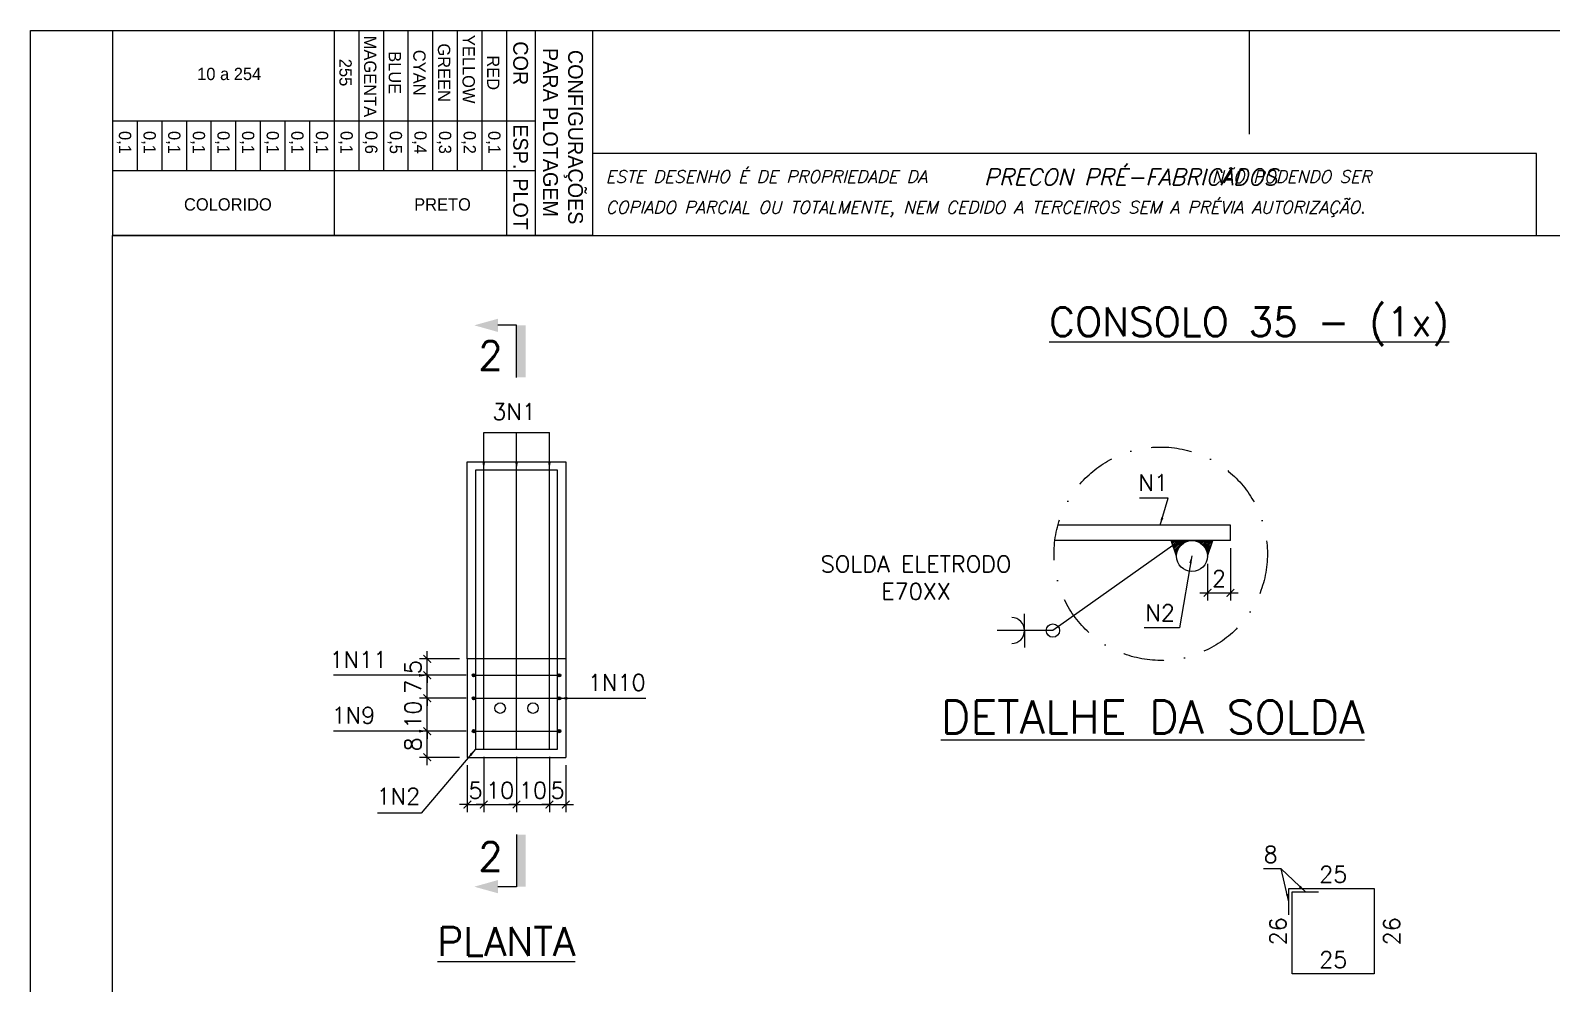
# Model space of a CAD drawing. Header units: centimetres. Extents: x 1658 to 19651, y 8294 to 11444.
# Drawn here: x 9541 to 10931, y 10573 to 11444 of the extents above; entities that cross this region are included whole.
import ezdxf
from ezdxf.enums import TextEntityAlignment as Align

# ---------------------------------------------------------------- set-up
doc = ezdxf.new("R2010")
doc.units = ezdxf.units.CM
doc.header["$LTSCALE"] = 50
doc.header["$MEASUREMENT"] = 0
doc.header["$PDMODE"] = 67
doc.linetypes.add('DASHDOT2', pattern=[0.5, 0.25, -0.125, 0, -0.125])
for name, color, linetype in [('FORMATO-PRECON', 2, 'Continuous'), ('HACHURAS-PRECON', 1, 'Continuous'), ('IND- CORTE-PRECON', 4, 'Continuous'), ('LINHA-01-PRECON', 1, 'Continuous'), ('LINHA-02-PRECON', 2, 'Continuous'), ('LINHA-03-PRECON', 3, 'Continuous'), ('LINHA-04-PRECON', 4, 'Continuous'), ('TEXTO-20-PRECON', 2, 'Continuous'), ('TEXTO-35-PRECON', 5, 'Continuous')]:
    doc.layers.add(name, color=color, linetype=linetype)
doc.styles.add('PRECON-ROMANS', font='romans.shx')
doc.styles.add('R060', font='ACENT.shx', dxfattribs={"height": 75})
doc.styles.add('ROMANS', font='ROMANS.SHX', dxfattribs={"oblique": 15, "height": 3})
doc.styles.get("Standard").update_dxf_attribs({"font": 'romans.shx'})
doc.dimstyles.new('ESC50-50', dxfattribs={"dimscale": 50, "dimtxt": 0.2, "dimasz": 0.15, "dimexe": 0.15, "dimexo": 0.15, "dimgap": 0.08, "dimtad": 1, "dimdec": 1, "dimzin": 12, "dimdsep": 46, "dimtxsty": 'Standard', "dimblk": 'ARCHTICK', "dimcen": 0.09, "dimdle": 0.15, "dimclrd": 256, "dimclre": 256, "dimclrt": 2, "dimazin": 3, "dimtfac": 1, "dimtdec": 1, "dimtmove": 1, "dimatfit": 2, "dimfxl": 0.15, "dimtolj": 1, "dimtzin": 0, "dimarcsym": 0})
doc.dimstyles.new('ESC75-25', dxfattribs={"dimscale": 0, "dimtxt": 15, "dimasz": 7, "dimexe": 7, "dimexo": 7, "dimgap": 5.5, "dimtad": 1, "dimdec": 1, "dimlfac": 0.333333, "dimdsep": 46, "dimtxsty": 'Standard', "dimblk": 'ARCHTICK', "dimcen": 0.1, "dimdle": 7, "dimclrd": 256, "dimclre": 256, "dimclrt": 2, "dimadec": 0, "dimazin": 0, "dimtfac": 1, "dimtdec": 1, "dimtix": 1, "dimtmove": 2, "dimatfit": 3, "dimfxl": 1, "dimarcsym": 0})
doc.dimstyles.new('ESC75-75', dxfattribs={"dimscale": 0, "dimtxt": 15, "dimasz": 7, "dimexe": 7, "dimexo": 7, "dimgap": 5.5, "dimtad": 1, "dimdec": 1, "dimdsep": 46, "dimtxsty": 'Standard', "dimblk": 'ARCHTICK', "dimcen": 0.1, "dimdle": 7, "dimclrd": 256, "dimclre": 256, "dimclrt": 2, "dimadec": 0, "dimazin": 0, "dimtfac": 1, "dimtdec": 1, "dimtix": 1, "dimtmove": 2, "dimatfit": 3, "dimfxl": 1, "dimarcsym": 0})

# ---------------------------------------------------------------- blocks, each defined once
blk = doc.blocks.new('A$C0AF02B9D')
at = {"layer": 'FORMATO-PRECON', "color": 1}
for p, q in [((0, 585), (250, 585)), ((0, 0), (0, 585)), ((250, 585), (250, 0)), ((0, 480), (250, 480)), ((0, 450), (170.7, 450)), ((0, 420), (170.7, 420)), ((0, 390), (170.7, 390)), ((0, 360), (170.7, 360)), ((0, 330), (170.7, 330)), ((0, 300), (170.7, 300)), ((110.1, 240), (170.7, 240)), ((110.1, 210), (170.7, 210)), ((110.1, 180), (170.7, 180)), ((110.1, 150), (170.7, 150)), ((110.1, 150), (170.7, 150)), ((110.1, 120), (170.7, 120)), ((110.1, 120), (170.7, 120)), ((110.1, 90), (170.7, 90)), ((110.1, 90), (170.7, 90)), ((110.1, 60), (170.7, 60)), ((110.1, 60), (170.7, 60)), ((110.1, 30), (170.7, 30)), ((110.1, 30), (170.7, 30)), ((0, 0), (250, 0)), ((110.1, 0), (170.7, 0)), ((110.1, 0), (170.7, 0)), ((110.1, 0), (170.7, 0))]:
    blk.add_line(p, q, dxfattribs=at)
at = {"layer": 'FORMATO-PRECON'}
for p, q in [((0, 515), (250, 515)), ((110.1, 0), (110.1, 515)), ((170.7, 0), (170.7, 515)), ((0, 270), (250, 270))]:
    blk.add_line(p, q, dxfattribs=at)
at = {"layer": 'FORMATO-PRECON', "style": 'R060'}
for s, p in [('CONFIGURAÇÕES ', (133.4, 563.9)), ('PARA PLOTAGEM', (124.3, 533.7)), ('COR', (40, 497.3)), ('ESP.', (141.8, 497.3)), ('PLOT', (211.6, 497.3))]:
    blk.add_text(s, height=18, dxfattribs=at).set_placement(p, align=Align.MIDDLE)
at = {"layer": 'FORMATO-PRECON', "color": 1, "style": 'R060'}
for s, p in [('RED', (51.5, 464)), ('0,1', (136.5, 464)), ('YELLOW', (47.2, 434)), ('0,2', (136.5, 434)), ('GREEN', (51.5, 404)), ('0,3', (136.5, 404)), ('CYAN', (51.5, 374)), ('0,4', (136.5, 374)), ('0,5', (136.5, 344)), ('BLUE', (51.5, 344)), ('MAGENTA', (56.1, 314)), ('0,6', (136.5, 314)), ('255', (51.3, 284)), ('0,1', (136.5, 284)), ('0,1', (136.5, 254)), ('0,1', (136.5, 224)), ('0,1', (136.5, 194)), ('0,1', (136.5, 164)), ('0,1', (136.5, 134)), ('0,1', (136.5, 104)), ('0,1', (136.5, 74)), ('0,1', (136.5, 44)), ('0,1', (136.5, 14))]:
    blk.add_text(s, height=15, dxfattribs=at).set_placement(p, align=Align.MIDDLE)
for s, p in [('PRETO', (212, 402.1)), ('COLORIDO', (212, 140.6)), ('10 a 254', (53, 142.2))]:
    blk.add_text(s, height=15, rotation=90, dxfattribs=at).set_placement(p, align=Align.MIDDLE)
blk = doc.blocks.new('A$C432D58B7')
at = {"layer": 'LINHA-01-PRECON'}
blk.add_blockref('A$C0AF02B9D', (0, 0), dxfattribs=at)
blk = doc.blocks.new('A$C550964AD')
at = {"layer": 'LINHA-01-PRECON'}
blk.add_blockref('A$C432D58B7', (0, 0), dxfattribs=at)
blk = doc.blocks.new('A$C2E607E54')
at = {"layer": 'FORMATO-PRECON', "color": 6}
blk.add_line((1835, 4050), (685, 4050), dxfattribs=at)
at = {"layer": 'FORMATO-PRECON'}
for points in [[(0, 4200), (2970, 4200), (2970, 0), (0, 0)], [(685, 3950), (1835, 3950), (1835, 4050), (685, 4050)]]:
    blk.add_lwpolyline(points, close=True, dxfattribs=at)
blk.add_lwpolyline([(1485, 4200), (1485, 4073.6)], dxfattribs=at)
at = {"layer": 'FORMATO-PRECON', "color": 6}
blk.add_lwpolyline([(100, 3950), (2870, 3950), (2870, 100), (100, 100)], close=True, dxfattribs=at)
at = {"layer": 'TEXTO-35-PRECON', "rotation": 270}
blk.add_blockref('A$C550964AD', (100, 4200), dxfattribs=at)
at = {"layer": 'FORMATO-PRECON', "style": 'ROMANS', "oblique": 15}
for s, p in [('ESTE DESENHO É DE PROPRIEDADE DA                            NÃO PODENDO SER', (700.8, 4014.4)), ('COPIADO PARCIAL OU TOTALMENTE, NEM CEDIDO A TERCEIROS SEM A PRÉVIA AUTORIZAÇÃO.', (700.8, 3977))]:
    blk.add_text(s, height=15, dxfattribs=at).set_placement(p)
at = {"layer": 'FORMATO-PRECON', "color": 3, "style": 'ROMANS', "oblique": 15}
blk.add_text('PRECON PRÉ-FABRICADOS', height=20, dxfattribs=at).set_placement((1162, 4011.3))
blk = doc.blocks.new('_ArchTick')
at = {"color": 0, "linetype": 'ByBlock', "const_width": 0.15}
blk.add_lwpolyline([(-0.5, -0.5), (0.5, 0.5)], dxfattribs=at)
blk = doc.blocks.new('*D464')
at = {"layer": 'Defpoints', "color": 0, "transparency": 16777216}
for p in [(9955.1, 10787.1), (9940.1, 10779.6), (9955.1, 10736.5)]:
    blk.add_point(p, dxfattribs=at)
at = {"layer": 'LINHA-01-PRECON', "lineweight": -2, "transparency": 16777216}
for p, q in [((9955.1, 10780.1), (9955.1, 10729.5)), ((9940.1, 10772.6), (9940.1, 10729.5)), ((9940.1, 10736.5), (9933.1, 10736.5)), ((9940.1, 10736.5), (9955.1, 10736.5)), ((9955.1, 10736.5), (9962.1, 10736.5))]:
    blk.add_line(p, q, dxfattribs=at)
at = {"layer": 'LINHA-01-PRECON', "lineweight": -2, "transparency": 16777216, "xscale": 7, "yscale": 7, "zscale": 7}
blk.add_blockref('_ArchTick', (9940.1, 10736.5), dxfattribs=at)
at = {"layer": 'LINHA-01-PRECON', "lineweight": -2, "transparency": 16777216, "xscale": 7, "yscale": 7, "zscale": 7, "rotation": 180}
blk.add_blockref('_ArchTick', (9955.1, 10736.5), dxfattribs=at)
at = {"layer": 'LINHA-01-PRECON', "color": 2, "transparency": 16777216, "insert": (9947.6, 10749.5), "char_height": 15, "attachment_point": 5}
blk.add_mtext('5', dxfattribs=at)
blk = doc.blocks.new('*D465')
at = {"layer": 'Defpoints', "color": 0, "transparency": 16777216}
for p in [(9955.1, 10787.1), (9985.1, 10787.1), (9985.1, 10736.5)]:
    blk.add_point(p, dxfattribs=at)
at = {"layer": 'LINHA-01-PRECON', "lineweight": -2, "transparency": 16777216}
for p, q in [((9955.1, 10780.1), (9955.1, 10729.5)), ((9985.1, 10780.1), (9985.1, 10729.5)), ((9955.1, 10736.5), (9948.1, 10736.5)), ((9955.1, 10736.5), (9985.1, 10736.5)), ((9985.1, 10736.5), (9992.1, 10736.5))]:
    blk.add_line(p, q, dxfattribs=at)
at = {"layer": 'LINHA-01-PRECON', "lineweight": -2, "transparency": 16777216, "xscale": 7, "yscale": 7, "zscale": 7}
blk.add_blockref('_ArchTick', (9955.1, 10736.5), dxfattribs=at)
at = {"layer": 'LINHA-01-PRECON', "lineweight": -2, "transparency": 16777216, "xscale": 7, "yscale": 7, "zscale": 7, "rotation": 180}
blk.add_blockref('_ArchTick', (9985.1, 10736.5), dxfattribs=at)
at = {"layer": 'LINHA-01-PRECON', "color": 2, "transparency": 16777216, "insert": (9970.1, 10749.5), "char_height": 15, "attachment_point": 5}
blk.add_mtext('10', dxfattribs=at)
blk = doc.blocks.new('*D466')
at = {"layer": 'Defpoints', "color": 0, "transparency": 16777216}
for p in [(9985.1, 10787.1), (10015.1, 10787.1), (10015.1, 10736.5)]:
    blk.add_point(p, dxfattribs=at)
at = {"layer": 'LINHA-01-PRECON', "lineweight": -2, "transparency": 16777216}
for p, q in [((9985.1, 10780.1), (9985.1, 10729.5)), ((10015.1, 10780.1), (10015.1, 10729.5)), ((9985.1, 10736.5), (9978.1, 10736.5)), ((9985.1, 10736.5), (10015.1, 10736.5)), ((10015.1, 10736.5), (10022.1, 10736.5))]:
    blk.add_line(p, q, dxfattribs=at)
at = {"layer": 'LINHA-01-PRECON', "lineweight": -2, "transparency": 16777216, "xscale": 7, "yscale": 7, "zscale": 7}
blk.add_blockref('_ArchTick', (9985.1, 10736.5), dxfattribs=at)
at = {"layer": 'LINHA-01-PRECON', "lineweight": -2, "transparency": 16777216, "xscale": 7, "yscale": 7, "zscale": 7, "rotation": 180}
blk.add_blockref('_ArchTick', (10015.1, 10736.5), dxfattribs=at)
at = {"layer": 'LINHA-01-PRECON', "color": 2, "transparency": 16777216, "insert": (10000.1, 10749.5), "char_height": 15, "attachment_point": 5}
blk.add_mtext('10', dxfattribs=at)
blk = doc.blocks.new('*D467')
at = {"layer": 'Defpoints', "color": 0, "transparency": 16777216}
for p in [(10015.1, 10787.1), (10030.1, 10779.6), (10030.1, 10736.5)]:
    blk.add_point(p, dxfattribs=at)
at = {"layer": 'LINHA-01-PRECON', "lineweight": -2, "transparency": 16777216}
for p, q in [((10015.1, 10780.1), (10015.1, 10729.5)), ((10030.1, 10772.6), (10030.1, 10729.5)), ((10015.1, 10736.5), (10008.1, 10736.5)), ((10015.1, 10736.5), (10030.1, 10736.5)), ((10030.1, 10736.5), (10037.1, 10736.5))]:
    blk.add_line(p, q, dxfattribs=at)
at = {"layer": 'LINHA-01-PRECON', "lineweight": -2, "transparency": 16777216, "xscale": 7, "yscale": 7, "zscale": 7}
blk.add_blockref('_ArchTick', (10015.1, 10736.5), dxfattribs=at)
at = {"layer": 'LINHA-01-PRECON', "lineweight": -2, "transparency": 16777216, "xscale": 7, "yscale": 7, "zscale": 7, "rotation": 180}
blk.add_blockref('_ArchTick', (10030.1, 10736.5), dxfattribs=at)
at = {"layer": 'LINHA-01-PRECON', "color": 2, "transparency": 16777216, "insert": (10022.6, 10749.5), "char_height": 15, "attachment_point": 5}
blk.add_mtext('5', dxfattribs=at)
blk = doc.blocks.new('*D468')
at = {"layer": 'Defpoints', "color": 0, "transparency": 16777216}
for p in [(9903.5, 10803.6), (9946.1, 10803.6), (9940.1, 10779.6)]:
    blk.add_point(p, dxfattribs=at)
at = {"layer": 'LINHA-01-PRECON', "lineweight": -2, "transparency": 16777216}
for p, q in [((9939.1, 10803.6), (9896.5, 10803.6)), ((9903.5, 10772.6), (9903.5, 10810.6)), ((9933.1, 10779.6), (9896.5, 10779.6))]:
    blk.add_line(p, q, dxfattribs=at)
at = {"layer": 'LINHA-01-PRECON', "lineweight": -2, "transparency": 16777216, "xscale": 7, "yscale": 7, "zscale": 7}
for p, rotation in [((9903.5, 10803.6), 90), ((9903.5, 10779.6), 270)]:
    blk.add_blockref('_ArchTick', p, dxfattribs=dict(at, rotation=rotation))
at = {"layer": 'LINHA-01-PRECON', "color": 2, "transparency": 16777216, "insert": (9890.5, 10791.6), "char_height": 15, "attachment_point": 5, "rotation": 90}
blk.add_mtext('8', dxfattribs=at)
blk = doc.blocks.new('*D469')
at = {"layer": 'Defpoints', "color": 0, "transparency": 16777216}
for p in [(9903.5, 10833.6), (9946.1, 10833.6), (9946.1, 10803.6)]:
    blk.add_point(p, dxfattribs=at)
at = {"layer": 'LINHA-01-PRECON', "lineweight": -2, "transparency": 16777216}
for p, q in [((9939.1, 10833.6), (9896.5, 10833.6)), ((9903.5, 10833.6), (9903.5, 10840.6)), ((9903.5, 10803.6), (9903.5, 10833.6)), ((9939.1, 10803.6), (9896.5, 10803.6)), ((9903.5, 10803.6), (9903.5, 10796.6))]:
    blk.add_line(p, q, dxfattribs=at)
at = {"layer": 'LINHA-01-PRECON', "lineweight": -2, "transparency": 16777216, "xscale": 7, "yscale": 7, "zscale": 7}
for p, rotation in [((9903.5, 10833.6), 270), ((9903.5, 10803.6), 90)]:
    blk.add_blockref('_ArchTick', p, dxfattribs=dict(at, rotation=rotation))
at = {"layer": 'LINHA-01-PRECON', "color": 2, "transparency": 16777216, "insert": (9890.5, 10818.6), "char_height": 15, "attachment_point": 5, "rotation": 90}
blk.add_mtext('10', dxfattribs=at)
blk = doc.blocks.new('*D470')
at = {"layer": 'Defpoints', "color": 0, "transparency": 16777216}
for p in [(9903.5, 10854.6), (9946.1, 10854.6), (9946.1, 10833.6)]:
    blk.add_point(p, dxfattribs=at)
at = {"layer": 'LINHA-01-PRECON', "lineweight": -2, "transparency": 16777216}
for p, q in [((9903.5, 10854.6), (9903.5, 10861.6)), ((9939.1, 10854.6), (9896.5, 10854.6)), ((9903.5, 10833.6), (9903.5, 10854.6)), ((9939.1, 10833.6), (9896.5, 10833.6)), ((9903.5, 10833.6), (9903.5, 10826.6))]:
    blk.add_line(p, q, dxfattribs=at)
at = {"layer": 'LINHA-01-PRECON', "lineweight": -2, "transparency": 16777216, "xscale": 7, "yscale": 7, "zscale": 7}
for p, rotation in [((9903.5, 10854.6), 270), ((9903.5, 10833.6), 90)]:
    blk.add_blockref('_ArchTick', p, dxfattribs=dict(at, rotation=rotation))
at = {"layer": 'LINHA-01-PRECON', "color": 2, "transparency": 16777216, "insert": (9890.5, 10844.1), "char_height": 15, "attachment_point": 5, "rotation": 90}
blk.add_mtext('7', dxfattribs=at)
blk = doc.blocks.new('*D471')
at = {"layer": 'Defpoints', "color": 0, "transparency": 16777216}
for p in [(9903.5, 10869.6), (9940.1, 10869.6), (9946.1, 10854.6)]:
    blk.add_point(p, dxfattribs=at)
at = {"layer": 'LINHA-01-PRECON', "lineweight": -2, "transparency": 16777216}
for p, q in [((9903.5, 10869.6), (9903.5, 10876.6)), ((9933.1, 10869.6), (9896.5, 10869.6)), ((9903.5, 10854.6), (9903.5, 10869.6)), ((9939.1, 10854.6), (9896.5, 10854.6)), ((9903.5, 10854.6), (9903.5, 10847.6))]:
    blk.add_line(p, q, dxfattribs=at)
at = {"layer": 'LINHA-01-PRECON', "lineweight": -2, "transparency": 16777216, "xscale": 7, "yscale": 7, "zscale": 7}
for p, rotation in [((9903.5, 10869.6), 270), ((9903.5, 10854.6), 90)]:
    blk.add_blockref('_ArchTick', p, dxfattribs=dict(at, rotation=rotation))
at = {"layer": 'LINHA-01-PRECON', "color": 2, "transparency": 16777216, "insert": (9890.5, 10862.1), "char_height": 15, "attachment_point": 5, "rotation": 90}
blk.add_mtext('5', dxfattribs=at)
blk = doc.blocks.new('*D434')
at = {"layer": 'Defpoints', "color": 0, "linetype": 'Continuous', "transparency": 16777216}
for p in [(10693.9, 10581.7), (10768.9, 10581.7), (10768.9, 10581.7)]:
    blk.add_point(p, dxfattribs=at)
at = {"layer": 'LINHA-01-PRECON', "color": 2, "linetype": 'Continuous', "transparency": 16777216, "insert": (10731.4, 10594.7), "char_height": 15, "attachment_point": 5}
blk.add_mtext('25', dxfattribs=at)
blk = doc.blocks.new('*D435')
at = {"layer": 'Defpoints', "color": 0, "linetype": 'Continuous', "transparency": 16777216}
for p in [(10768.9, 10659.7), (10768.9, 10659.7), (10768.9, 10581.7)]:
    blk.add_point(p, dxfattribs=at)
at = {"layer": 'LINHA-01-PRECON', "color": 2, "linetype": 'Continuous', "transparency": 16777216, "insert": (10784.9, 10620.7), "char_height": 15, "attachment_point": 5, "rotation": 90}
blk.add_mtext('26', dxfattribs=at)
blk = doc.blocks.new('*D436')
at = {"layer": 'Defpoints', "color": 0, "linetype": 'Continuous', "transparency": 16777216}
for p in [(10693.9, 10659.7), (10693.9, 10659.7), (10768.9, 10659.7)]:
    blk.add_point(p, dxfattribs=at)
at = {"layer": 'LINHA-01-PRECON', "color": 2, "linetype": 'Continuous', "transparency": 16777216, "insert": (10731.4, 10672.7), "char_height": 15, "attachment_point": 5}
blk.add_mtext('25', dxfattribs=at)
blk = doc.blocks.new('*D437')
at = {"layer": 'Defpoints', "color": 0, "linetype": 'Continuous', "transparency": 16777216}
for p in [(10693.9, 10659.7), (10693.9, 10659.7), (10693.9, 10581.7)]:
    blk.add_point(p, dxfattribs=at)
at = {"layer": 'LINHA-01-PRECON', "color": 2, "linetype": 'Continuous', "transparency": 16777216, "insert": (10680.9, 10620.7), "char_height": 15, "attachment_point": 5, "rotation": 90}
blk.add_mtext('26', dxfattribs=at)
blk = doc.blocks.new('IND-CORTE-')
at = {"layer": 'IND- CORTE-PRECON', "color": 1}
for p, q in [((-11.2, 63.5), (-33.6, 63.5)), ((-11.2, 0), (-11.2, 63.5))]:
    blk.add_line(p, q, dxfattribs=at)
for points in [[(-33.6, 71.5), (-62.5, 63.5), (-33.6, 55.4)], [(0, 0), (-11.2, 0), (0, 63.5), (-11.2, 63.5)]]:
    blk.add_solid(points, dxfattribs=at)
at = {"layer": 'IND- CORTE-PRECON', "linetype": 'Continuous', "style": 'ROMANS', "flags": 8}
blk.add_attdef('B', (-57.7, 9.1), '', height=35, dxfattribs=at)
blk = doc.blocks.new('*D448')
at = {"layer": 'Defpoints', "color": 0, "transparency": 16777216}
for p in [(10637.5, 10977.7), (10616.5, 10963.6), (10637.5, 10930)]:
    blk.add_point(p, dxfattribs=at)
at = {"layer": 'LINHA-01-PRECON', "lineweight": -2, "transparency": 16777216}
for p, q in [((10637.5, 10970.7), (10637.5, 10923)), ((10616.5, 10956.6), (10616.5, 10923)), ((10609.5, 10930), (10644.5, 10930))]:
    blk.add_line(p, q, dxfattribs=at)
at = {"layer": 'LINHA-01-PRECON', "lineweight": -2, "transparency": 16777216, "xscale": 7, "yscale": 7, "zscale": 7, "rotation": 180}
blk.add_blockref('_ArchTick', (10616.5, 10930), dxfattribs=at)
at = {"layer": 'LINHA-01-PRECON', "lineweight": -2, "transparency": 16777216, "xscale": 7, "yscale": 7, "zscale": 7}
blk.add_blockref('_ArchTick', (10637.5, 10930), dxfattribs=at)
at = {"layer": 'LINHA-01-PRECON', "color": 2, "transparency": 16777216, "insert": (10627, 10943), "char_height": 15, "attachment_point": 5}
blk.add_mtext('2', dxfattribs=at)

msp = doc.modelspace()

# ---------------------------------------------------------------- hatches: boundary and pattern name
at = {"layer": 'LINHA-01-PRECON'}
h = msp.add_hatch(dxfattribs=at)
h.set_pattern_fill('ANSI31', color=256, scale=8.4375, style=0)
h.set_pattern_definition([(45, (5580.758, 10475.5468), (-0.74577668, 0.74577668), [])])
h.paths.add_polyline_path([(10583.3, 10977.71), (10588.21, 10963.57, -0.4142136), (10602.34, 10977.71)])
h.paths.add_polyline_path([(10602.34, 10977.71, -0.4142136), (10616.48, 10963.57), (10621.38, 10977.71)])
at = {"layer": 'LINHA-01-PRECON', "linetype": 'Continuous'}
h = msp.add_hatch(color=256, dxfattribs=at)
h.dxf.hatch_style = 1
edge = h.paths.add_edge_path()
edge.add_arc((9946.1, 10854.59), 1.5, 0, 360)
h = msp.add_hatch(color=256, dxfattribs=at)
h.dxf.hatch_style = 1
edge = h.paths.add_edge_path()
edge.add_arc((10024.1, 10854.59), 1.5, 0, 360)
h = msp.add_hatch(color=256, dxfattribs=at)
h.dxf.hatch_style = 1
edge = h.paths.add_edge_path()
edge.add_arc((9946.1, 10833.59), 1.5, 0, 360)
h = msp.add_hatch(color=256, dxfattribs=at)
h.dxf.hatch_style = 1
edge = h.paths.add_edge_path()
edge.add_arc((10024.1, 10833.59), 1.5, 0, 360)
h = msp.add_hatch(color=256, dxfattribs=at)
h.dxf.hatch_style = 1
edge = h.paths.add_edge_path()
edge.add_arc((9946.1, 10803.59), 1.5, 0, 360)
h = msp.add_hatch(color=256, dxfattribs=at)
h.dxf.hatch_style = 1
edge = h.paths.add_edge_path()
edge.add_arc((10024.1, 10803.59), 1.5, 0, 360)

# ---------------------------------------------------------------- linework, layer by layer
at = {"layer": 'LINHA-01-PRECON', "color": 1}
msp.add_lwpolyline([(10584.89, 10973.13), (10475.26, 10895.49), (10424.45, 10895.49)], dxfattribs=at)
at = {"layer": 'LINHA-01-PRECON', "color": 1, "linetype": 'DASHDOT2', "ltscale": 3}
msp.add_circle((10573.79, 10965.75), 97.5, dxfattribs=at)
at = {"layer": 'LINHA-01-PRECON', "linetype": 'Continuous'}
for centre in [(9946.1, 10854.59), (10024.1, 10854.59), (9946.1, 10833.59), (10024.1, 10833.59), (9946.1, 10803.59), (10024.1, 10803.59)]:
    msp.add_circle(centre, 1.5, dxfattribs=at)
at = {"layer": 'LINHA-02-PRECON'}
for p, q in [((9940.1, 10869.59), (9940.1, 11049.59)), ((9940.1, 11049.59), (10030.1, 11049.59)), ((10030.1, 11049.59), (10030.1, 10869.59)), ((10449.34, 10895.49), (10449.34, 10910.88)), ((10449.34, 10895.49), (10449.34, 10880.09)), ((10030.1, 10869.59), (9940.1, 10869.59)), ((9940.1, 10869.59), (9940.1, 10779.59)), ((10030.1, 10869.59), (10030.1, 10779.59)), ((9940.1, 10779.59), (10030.1, 10779.59))]:
    msp.add_line(p, q, dxfattribs=at)
for centre, radius in [((10475.26, 10895.49), 6.11), ((9970.1, 10824.59), 4.8), ((10000.1, 10824.59), 4.8)]:
    msp.add_circle(centre, radius, dxfattribs=at)
msp.add_arc((10437.5, 10895.49), 11.84, 270.31864, 89.68136, dxfattribs=at)
at = {"layer": 'LINHA-03-PRECON'}
for p, q in [((10637.51, 10991.84), (10479.85, 10991.84)), ((10637.51, 10977.71), (10637.51, 10991.84)), ((10637.51, 10977.71), (10477.03, 10977.71)), ((10588.21, 10963.57), (10583.3, 10977.71)), ((10610.87, 10977.71), (10610.87, 10977.71)), ((10616.48, 10963.57), (10621.38, 10977.71))]:
    msp.add_line(p, q, dxfattribs=at)
msp.add_circle((10602.34, 10963.57), 14.13, dxfattribs=at)
at = {"layer": 'LINHA-04-PRECON'}
for p, q in [((9955.1, 10787.09), (9955.1, 11042.09)), ((9985.1, 10787.09), (9985.1, 11042.09)), ((10015.1, 10787.09), (10015.1, 11042.09)), ((9947.6, 10854.59), (10022.6, 10854.59)), ((9947.6, 10833.59), (10022.6, 10833.59)), ((9947.6, 10803.59), (10022.6, 10803.59))]:
    msp.add_line(p, q, dxfattribs=at)
msp.add_lwpolyline([(9947.6, 10787.09), (10022.6, 10787.09), (10022.6, 11042.09), (9947.6, 11042.09)], close=True, dxfattribs=at)
msp.add_lwpolyline([(10690.92, 10635.74), (10690.92, 10659.74), (10768.92, 10659.74), (10768.92, 10581.71), (10693.92, 10581.71), (10693.92, 10656.74), (10717.92, 10656.74)], dxfattribs=at)

# ---------------------------------------------------------------- block references
at = {"layer": 'HACHURAS-PRECON', "xscale": 0.7499999999999996, "yscale": 0.7499999999999996, "zscale": 0.7499999999999996}
msp.add_blockref('A$C2E607E54', (9540.86, 8293.94), dxfattribs=at)
at = {"layer": 'TEXTO-35-PRECON', "linetype": 'ByBlock'}
ref = msp.add_blockref('IND-CORTE-', (9993.32, 11126.83), dxfattribs=dict(at, xscale=0.75, yscale=0.75, zscale=0.75))
ref.add_attrib('B', '2', (9950.04, 11133.62), dxfattribs={"layer": 'IND- CORTE-PRECON', "color": 5, "linetype": 'Continuous', "height": 26.25, "style": 'ROMANS', "flags": 8})
ref = msp.add_blockref('IND-CORTE-', (9993.32, 10709.05), dxfattribs=dict(at, xscale=-0.75, yscale=0.75, zscale=0.75, rotation=180))
ref.add_attrib('B', '2', (9950.04, 10676.01), dxfattribs={"layer": 'IND- CORTE-PRECON', "color": 5, "linetype": 'Continuous', "height": 26.25, "style": 'ROMANS', "flags": 8})

# ---------------------------------------------------------------- texts
at = {"layer": 'LINHA-01-PRECON', "color": 4, "attachment_point": 5}
for s, insert, char_height in [('{\\LCONSOLO 35 - (1x)}', (10654.61, 11173.32), 26.25), ('\\A1;{\\LDETALHE DA SOLDA}', (10566.42, 10816.52), 30), ('{\\LPLANTA}', (9975.74, 10611.39, -0.02), 26.25)]:
    msp.add_mtext(s, dxfattribs=dict(at, insert=insert, char_height=char_height))
at = {"layer": 'LINHA-01-PRECON', "color": 2, "linetype": 'Continuous', "char_height": 15, "attachment_point": 5}
for s, insert in [('3N1', (9982.92, 11095.62)), ('1N11', (9840.54, 10869.01)), ('1N10', (10076.67, 10848.01)), ('1N9', (9836.01, 10818.01)), ('1N2', (9877.11, 10744.05)), ('8', (10674.26, 10690.83))]:
    msp.add_mtext(s, dxfattribs=dict(at, insert=insert))
at = {"layer": 'LINHA-01-PRECON', "color": 2, "char_height": 15, "attachment_point": 5}
for s, insert in [('N1', (10566.96, 11030.66)), ('N2', (10573.24, 10911.7))]:
    msp.add_mtext(s, dxfattribs=dict(at, insert=insert))
at = {"layer": 'TEXTO-20-PRECON', "insert": (10350.22, 10943.76), "char_height": 15, "attachment_point": 5, "style": 'PRECON-ROMANS'}
msp.add_mtext('\\A1;SOLDA ELETRODO\\PE70XX', dxfattribs=at)

# ---------------------------------------------------------------- dimensions: what is measured, and where the dimension line sits
at = {"layer": 'LINHA-01-PRECON'}
dim = msp.add_linear_dim(base=(10637.51, 10929.99), p1=(10616.48, 10963.57), p2=(10637.51, 10977.71), text='2', dimstyle='ESC75-25', override={"dimscale": 1}, dxfattribs=at)
dim.commit()
dim.dimension.update_dxf_attribs({"geometry": '*D448', "text_midpoint": (10626.99, 10942.99)})
for base, p1, p2, picture, middle in [((9903.5, 10869.59), (9946.1, 10854.59), (9940.1, 10869.59), '*D471', (9890.5, 10862.09)), ((9903.5, 10854.59), (9946.1, 10833.59), (9946.1, 10854.59), '*D470', (9890.5, 10844.09)), ((9903.5, 10833.59), (9946.1, 10803.59), (9946.1, 10833.59), '*D469', (9890.5, 10818.59)), ((9903.5, 10803.59), (9940.1, 10779.59), (9946.1, 10803.59), '*D468', (9890.5, 10791.59))]:
    dim = msp.add_linear_dim(base=base, p1=p1, p2=p2, angle=270, dimstyle='ESC75-25', override={"dimscale": 1}, dxfattribs=at)
    dim.commit()
    dim.dimension.update_dxf_attribs({"geometry": picture, "text_midpoint": middle})
for base, p1, p2, picture, middle in [((9955.1, 10736.5), (9940.1, 10779.59), (9955.1, 10787.09), '*D464', (9947.6, 10749.5)), ((9985.1, 10736.5), (9955.1, 10787.09), (9985.1, 10787.09), '*D465', (9970.1, 10749.5)), ((10015.1, 10736.5), (9985.1, 10787.09), (10015.1, 10787.09), '*D466', (10000.1, 10749.5)), ((10030.1, 10736.5), (10015.1, 10787.09), (10030.1, 10779.59), '*D467', (10022.6, 10749.5))]:
    dim = msp.add_linear_dim(base=base, p1=p1, p2=p2, dimstyle='ESC75-25', override={"dimscale": 1}, dxfattribs=at)
    dim.commit()
    dim.dimension.update_dxf_attribs({"geometry": picture, "text_midpoint": middle})
at = {"layer": 'LINHA-01-PRECON', "linetype": 'Continuous'}
for base, p1, p2, picture, middle in [((10693.92, 10659.74), (10768.92, 10659.74), (10693.92, 10659.74), '*D436', (10731.42, 10672.74)), ((10768.92, 10581.71), (10693.92, 10581.71), (10768.92, 10581.71), '*D434', (10731.42, 10594.71))]:
    dim = msp.add_linear_dim(base=base, p1=p1, p2=p2, dimstyle='ESC75-25', override={"dimscale": 1, "dimse1": 1, "dimse2": 1, "dimsd1": 1, "dimsd2": 1}, dxfattribs=at)
    dim.commit()
    dim.dimension.update_dxf_attribs({"geometry": picture, "text_midpoint": middle})
dim = msp.add_linear_dim(base=(10693.92, 10659.74), p1=(10693.92, 10581.71), p2=(10693.92, 10659.74), angle=90, dimstyle='ESC75-25', override={"dimscale": 1, "dimse1": 1, "dimse2": 1, "dimsd1": 1, "dimsd2": 1}, dxfattribs=at)
dim.commit()
dim.dimension.update_dxf_attribs({"geometry": '*D437', "text_midpoint": (10680.92, 10620.72)})
dim = msp.add_linear_dim(base=(10768.92, 10659.74), p1=(10768.92, 10581.71), p2=(10768.92, 10659.74), angle=90, dimstyle='ESC75-25', override={"dimscale": 1, "dimse1": 1, "dimse2": 1, "dimsd1": 1, "dimsd2": 1}, dxfattribs=at)
dim.commit()
dim.dimension.update_dxf_attribs({"geometry": '*D435', "text_midpoint": (10784.87, 10620.72), "dimtype": 160})

# ---------------------------------------------------------------- leaders
at = {"layer": 'LINHA-01-PRECON'}
for points, dimstyle, override in [([(9955.1, 11042.09), (9955.1, 11076.56), (10015.1, 11076.56)], 'ESC50-50', {"dimgap": 0.08, "dimtad": 1}), ([(9985.1, 11042.09), (9985.1, 11076.56)], 'ESC50-50', {"dimgap": 0.08, "dimtad": 1}), ([(10015.1, 11042.09), (10015.1, 11076.56)], 'ESC50-50', {"dimgap": 0.08, "dimtad": 1}), ([(10573.19, 10991.84), (10580.44, 11016.64), (10554.41, 11016.64)], 'ESC75-25', {"dimscale": 1}), ([(10602.17, 10963.92), (10590.78, 10897.94), (10558.74, 10897.94)], 'ESC75-25', {"dimscale": 1}), ([(9903.5, 10854.59), (9817.83, 10854.59)], 'ESC50-50', {"dimgap": 0.08, "dimtad": 1}), ([(10024.1, 10833.59), (10103.16, 10833.59)], 'ESC50-50', {"dimgap": 0.08, "dimtad": 1}), ([(9903.5, 10803.59), (9817.83, 10803.59)], 'ESC50-50', {"dimgap": 0.08, "dimtad": 1})]:
    msp.add_leader(points, dimstyle=dimstyle, override=override, dxfattribs=at)
at = {"layer": 'LINHA-01-PRECON', "linetype": 'Continuous'}
for points in [[(9947.6, 10787.09), (9897.79, 10728.56), (9858.07, 10728.56)], [(10690.92, 10647.74), (10683.87, 10677.75), (10667.78, 10677.75)], [(10705.92, 10656.74), (10683.87, 10677.75)]]:
    msp.add_leader(points, dimstyle='ESC75-75', override={"dimscale": 1, "dimtad": 0}, dxfattribs=at)

doc.saveas('drawing.dxf')
